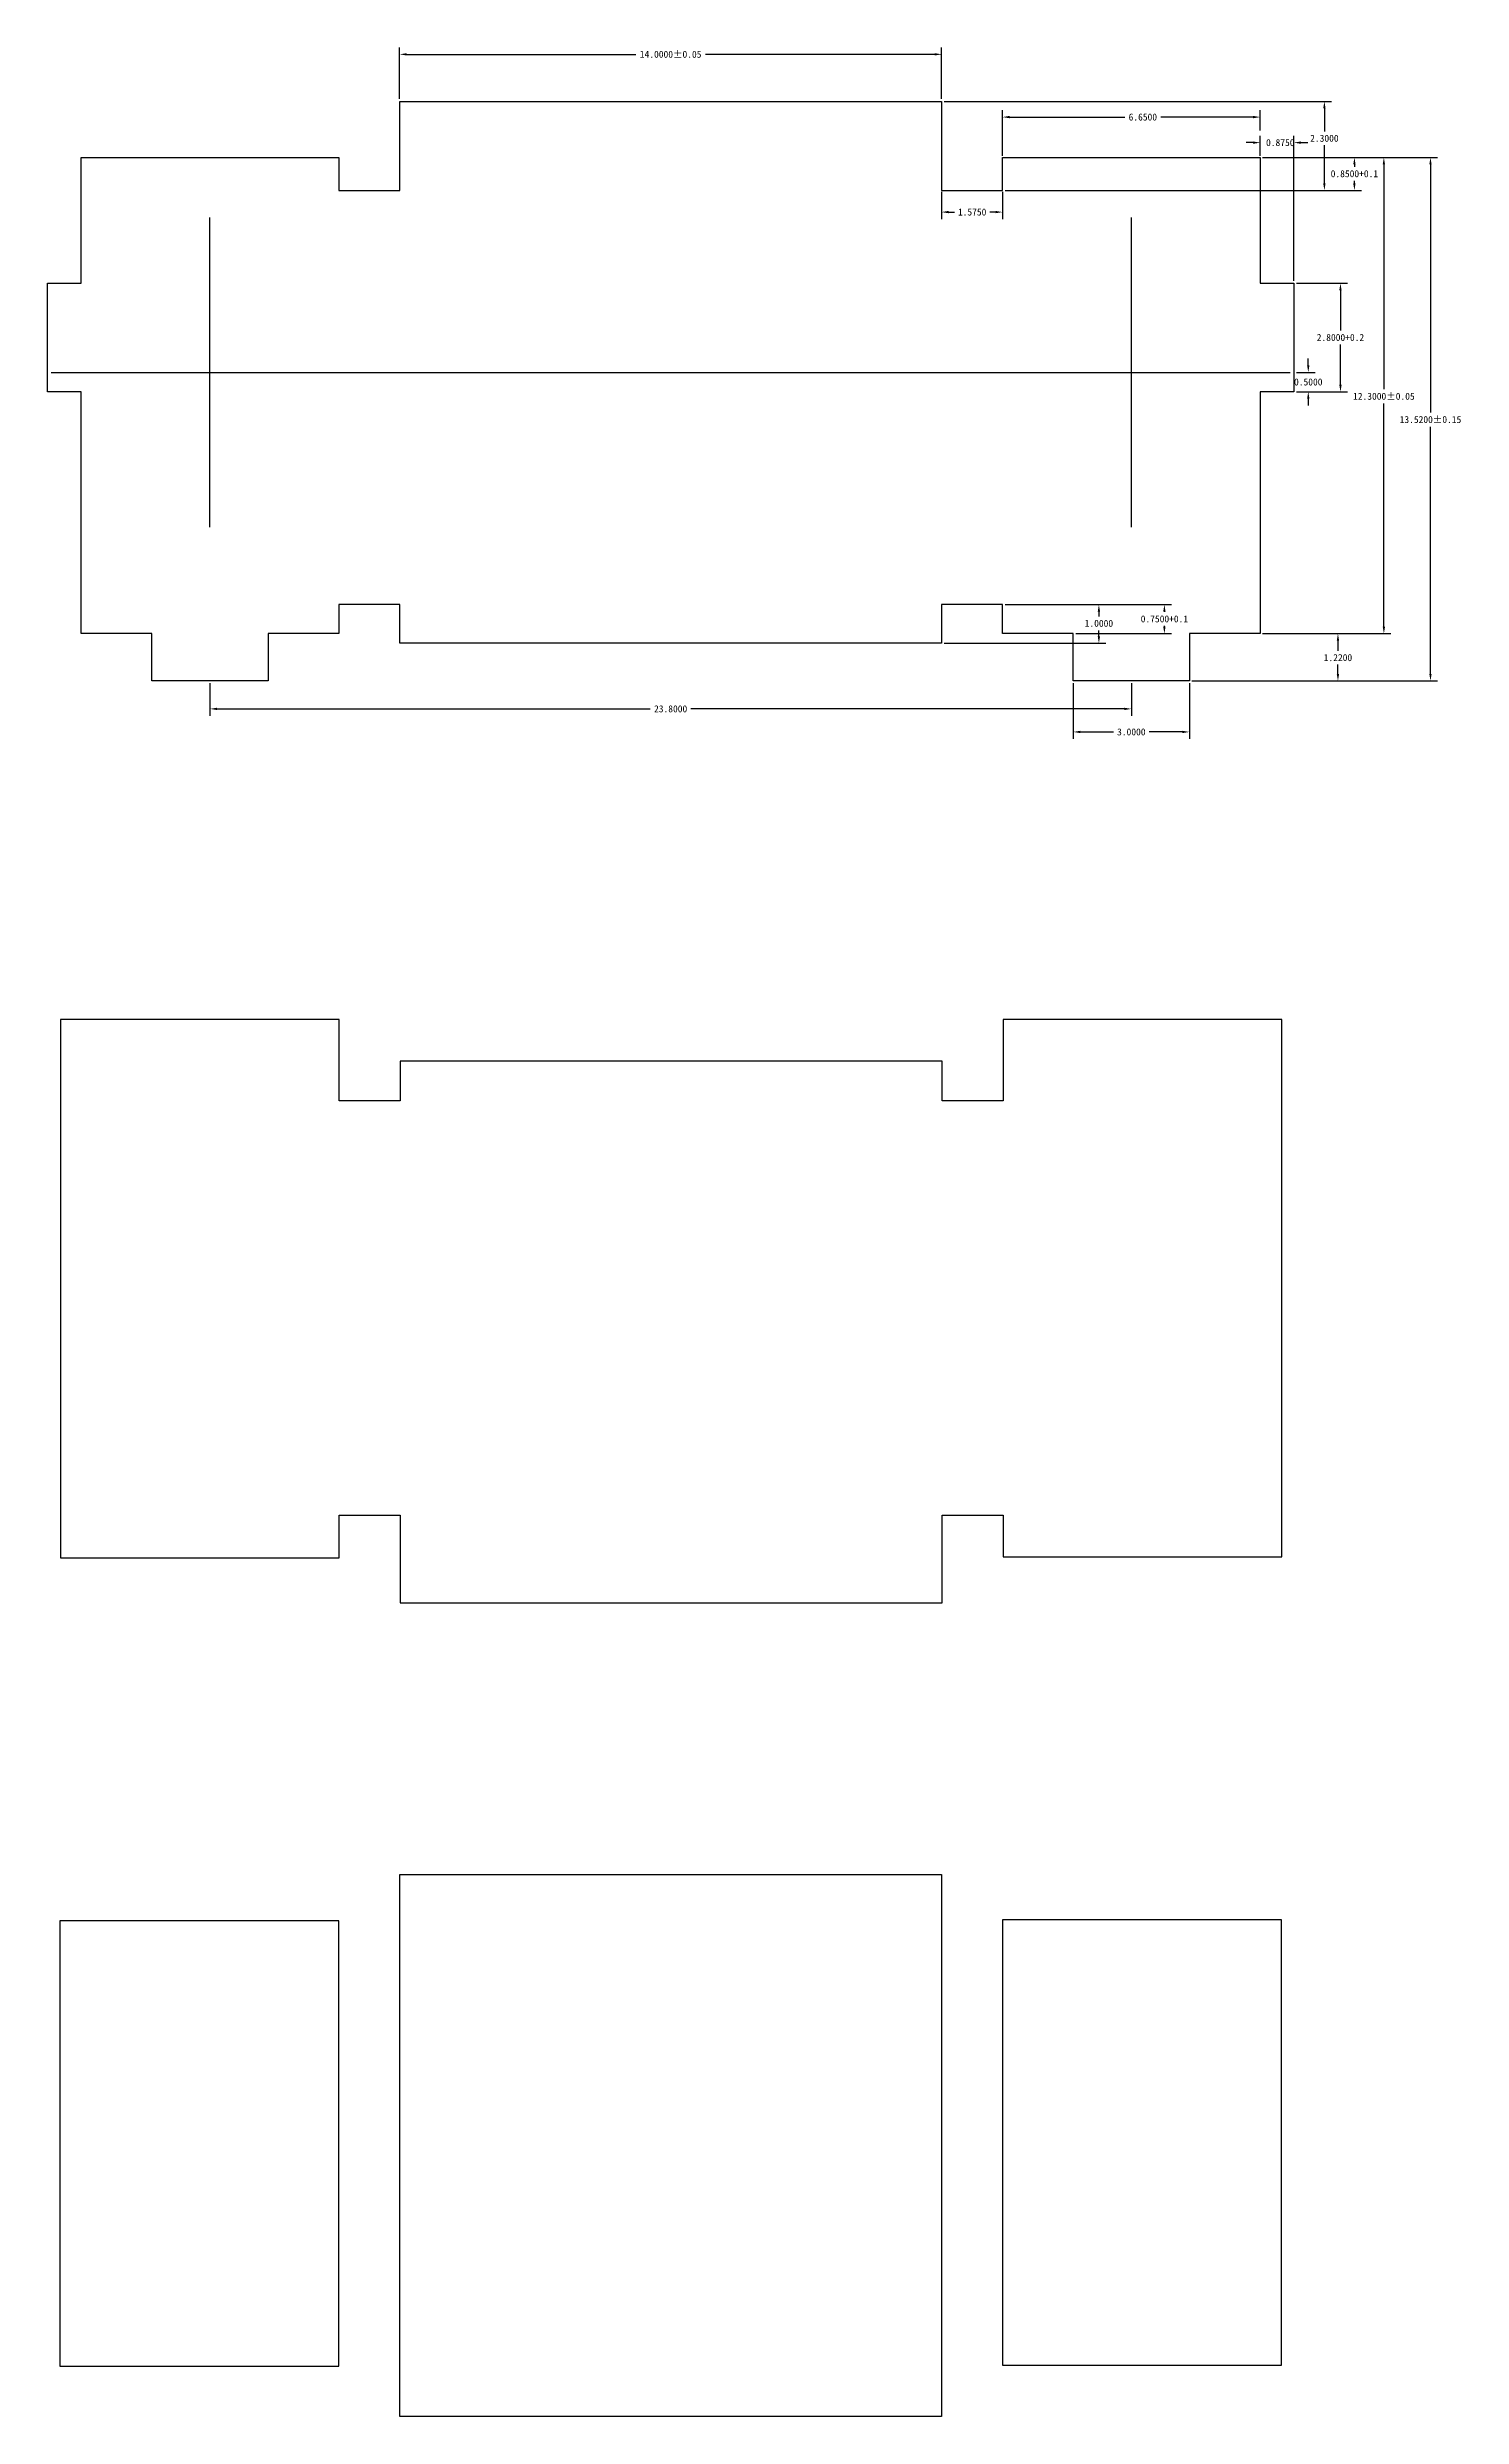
# Model space of a CAD drawing. Header units: millimetres. Extents: x 14 to 180, y 7 to 69.
# Drawn here: x 13.7 to 50.3, y 7.4 to 68.6 of the extents above; entities that cross this region are included whole.
import ezdxf

# ---------------------------------------------------------------- set-up
doc = ezdxf.new("R2010")
doc.units = ezdxf.units.MM
doc.styles.get("Standard").update_dxf_attribs({"font": ''})
doc.styles.get('Standard').set_extended_font_data('SimSun')
doc.dimstyles.get("Standard").update_dxf_attribs({"dimtxt": 0.18, "dimasz": 0.18, "dimexe": 0.18, "dimexo": 0.0625, "dimgap": 0.09, "dimtad": 0, "dimtih": 1, "dimtoh": 1, "dimdec": 4, "dimzin": 0, "dimdsep": 46, "dimtxsty": 'Standard', "dimcen": 0.09, "dimadec": 0, "dimazin": 0, "dimtfac": 1, "dimtdec": 4, "dimtofl": 0, "dimtmove": 0, "dimatfit": 3, "dimfxl": 0, "dimtolj": 1, "dimtzin": 0, "dimarcsym": 0})

# ---------------------------------------------------------------- blocks, each defined once
blk = doc.blocks.new('*D21')
at = {"color": 0, "linetype": 'Continuous', "lineweight": -2, "transparency": 16777216}
for p, q in [((22.823, 67.231), (22.823, 68.564)), ((36.823, 67.231), (36.823, 68.564)), ((23.003, 68.384), (28.924, 68.384)), ((36.643, 68.384), (30.723, 68.384))]:
    blk.add_line(p, q, dxfattribs=at)
at = {"color": 0, "linetype": 'Continuous', "transparency": 16777216}
for points in [[(23.003, 68.414), (23.003, 68.354), (22.823, 68.384)], [(36.643, 68.414), (36.643, 68.354), (36.823, 68.384)]]:
    blk.add_solid(points, dxfattribs=at)
at = {"layer": 'Defpoints', "color": 0, "linetype": 'Continuous', "transparency": 16777216}
for p in [(36.823, 68.384), (22.823, 67.169), (36.823, 67.169)]:
    blk.add_point(p, dxfattribs=at)
at = {"color": 0, "linetype": 'Continuous', "transparency": 16777216, "insert": (29.823, 68.384), "char_height": 0.18, "width": 1.1357, "attachment_point": 5}
blk.add_mtext('\\A1;14.0000±0.05', dxfattribs=at)
blk = doc.blocks.new('*D22')
at = {"color": 0, "linetype": 'Continuous', "lineweight": -2, "transparency": 16777216}
for p, q in [((45.986, 62.469), (47.305, 62.469)), ((47.125, 62.289), (47.125, 61.249)), ((47.125, 59.849), (47.125, 60.889)), ((45.986, 59.669), (47.305, 59.669))]:
    blk.add_line(p, q, dxfattribs=at)
at = {"color": 0, "linetype": 'Continuous', "transparency": 16777216}
for points in [[(47.095, 62.289), (47.155, 62.289), (47.125, 62.469)], [(47.095, 59.849), (47.155, 59.849), (47.125, 59.669)]]:
    blk.add_solid(points, dxfattribs=at)
at = {"layer": 'Defpoints', "color": 0, "linetype": 'Continuous', "transparency": 16777216}
for p in [(45.923, 62.469), (45.923, 59.669), (47.125, 59.669)]:
    blk.add_point(p, dxfattribs=at)
at = {"color": 0, "linetype": 'Continuous', "transparency": 16777216, "insert": (47.125, 61.069), "char_height": 0.18, "attachment_point": 5}
blk.add_mtext('\\A1;2.8000+0.2', dxfattribs=at)
blk = doc.blocks.new('*D23')
at = {"color": 0, "linetype": 'Continuous', "lineweight": -2, "transparency": 16777216}
for p, q in [((45.111, 65.719), (48.426, 65.719)), ((48.246, 65.539), (48.246, 59.735)), ((48.246, 53.599), (48.246, 59.362)), ((45.111, 53.419), (48.426, 53.419))]:
    blk.add_line(p, q, dxfattribs=at)
at = {"color": 0, "linetype": 'Continuous', "transparency": 16777216}
for points in [[(48.216, 65.539), (48.276, 65.539), (48.246, 65.719)], [(48.216, 53.599), (48.276, 53.599), (48.246, 53.419)]]:
    blk.add_solid(points, dxfattribs=at)
at = {"layer": 'Defpoints', "color": 0, "linetype": 'Continuous', "transparency": 16777216}
for p in [(45.048, 65.719), (45.048, 53.419), (48.246, 53.419)]:
    blk.add_point(p, dxfattribs=at)
at = {"color": 0, "linetype": 'Continuous', "transparency": 16777216, "insert": (48.246, 59.549), "char_height": 0.18, "attachment_point": 5}
blk.add_mtext('\\A1;12.3000±0.05', dxfattribs=at)
blk = doc.blocks.new('*D24')
at = {"color": 0, "linetype": 'Continuous', "lineweight": -2, "transparency": 16777216}
for p, q in [((38.398, 65.761), (38.398, 66.943)), ((38.578, 66.763), (41.559, 66.763)), ((44.868, 66.763), (42.482, 66.763)), ((45.048, 66.415), (45.048, 66.943))]:
    blk.add_line(p, q, dxfattribs=at)
at = {"color": 0, "linetype": 'Continuous', "transparency": 16777216}
for points in [[(38.578, 66.793), (38.578, 66.733), (38.398, 66.763)], [(44.868, 66.793), (44.868, 66.733), (45.048, 66.763)]]:
    blk.add_solid(points, dxfattribs=at)
at = {"layer": 'Defpoints', "color": 0, "linetype": 'Continuous', "transparency": 16777216}
for p in [(45.048, 66.763), (45.048, 66.352), (38.398, 65.699)]:
    blk.add_point(p, dxfattribs=at)
at = {"color": 0, "linetype": 'Continuous', "transparency": 16777216, "insert": (42.02, 66.763), "char_height": 0.18, "attachment_point": 5}
blk.add_mtext('\\A1;6.6500', dxfattribs=at)
blk = doc.blocks.new('*D25')
at = {"color": 0, "linetype": 'Continuous', "lineweight": -2, "transparency": 16777216}
for p, q in [((36.823, 64.836), (36.823, 64.129)), ((37.003, 64.309), (37.158, 64.309)), ((38.218, 64.309), (38.064, 64.309)), ((38.398, 64.836), (38.398, 64.129))]:
    blk.add_line(p, q, dxfattribs=at)
at = {"color": 0, "linetype": 'Continuous', "transparency": 16777216}
for points in [[(37.003, 64.339), (37.003, 64.279), (36.823, 64.309)], [(38.218, 64.339), (38.218, 64.279), (38.398, 64.309)]]:
    blk.add_solid(points, dxfattribs=at)
at = {"layer": 'Defpoints', "color": 0, "linetype": 'Continuous', "transparency": 16777216}
for p in [(36.823, 64.899), (38.398, 64.899), (38.398, 64.309)]:
    blk.add_point(p, dxfattribs=at)
at = {"color": 0, "linetype": 'Continuous', "transparency": 16777216, "insert": (37.611, 64.309), "char_height": 0.18, "attachment_point": 5}
blk.add_mtext('\\A1;1.5750', dxfattribs=at)
blk = doc.blocks.new('*D26')
at = {"color": 0, "linetype": 'Continuous', "lineweight": -2, "transparency": 16777216}
for p, q in [((45.111, 65.719), (49.63, 65.719)), ((49.45, 65.539), (49.45, 59.135)), ((49.45, 52.379), (49.45, 58.762)), ((43.286, 52.199), (49.63, 52.199))]:
    blk.add_line(p, q, dxfattribs=at)
at = {"color": 0, "linetype": 'Continuous', "transparency": 16777216}
for points in [[(49.42, 65.539), (49.48, 65.539), (49.45, 65.719)], [(49.42, 52.379), (49.48, 52.379), (49.45, 52.199)]]:
    blk.add_solid(points, dxfattribs=at)
at = {"layer": 'Defpoints', "color": 0, "linetype": 'Continuous', "transparency": 16777216}
for p in [(45.048, 65.719), (43.223, 52.199), (49.45, 52.199)]:
    blk.add_point(p, dxfattribs=at)
at = {"color": 0, "linetype": 'Continuous', "transparency": 16777216, "insert": (49.45, 58.949), "char_height": 0.18, "attachment_point": 5}
blk.add_mtext('\\A1;13.5200±0.15', dxfattribs=at)
blk = doc.blocks.new('*D27')
at = {"color": 0, "linetype": 'Continuous', "lineweight": -2, "transparency": 16777216}
for p, q in [((45.111, 53.419), (47.24, 53.419)), ((47.06, 53.239), (47.06, 52.979)), ((43.286, 52.199), (47.24, 52.199)), ((47.06, 52.379), (47.06, 52.619))]:
    blk.add_line(p, q, dxfattribs=at)
at = {"color": 0, "linetype": 'Continuous', "transparency": 16777216}
for points in [[(47.03, 53.239), (47.09, 53.239), (47.06, 53.419)], [(47.03, 52.379), (47.09, 52.379), (47.06, 52.199)]]:
    blk.add_solid(points, dxfattribs=at)
at = {"layer": 'Defpoints', "color": 0, "linetype": 'Continuous', "transparency": 16777216}
for p in [(45.048, 53.419), (43.223, 52.199), (47.06, 52.199)]:
    blk.add_point(p, dxfattribs=at)
at = {"color": 0, "linetype": 'Continuous', "transparency": 16777216, "insert": (47.06, 52.799), "char_height": 0.18, "attachment_point": 5}
blk.add_mtext('\\A1;1.2200', dxfattribs=at)
blk = doc.blocks.new('*D28')
at = {"color": 0, "linetype": 'Continuous', "lineweight": -2, "transparency": 16777216}
for p, q in [((17.923, 52.136), (17.923, 51.296)), ((41.723, 52.136), (41.723, 51.296)), ((18.103, 51.476), (29.298, 51.476)), ((41.543, 51.476), (30.348, 51.476))]:
    blk.add_line(p, q, dxfattribs=at)
at = {"color": 0, "linetype": 'Continuous', "transparency": 16777216}
for points in [[(18.103, 51.506), (18.103, 51.446), (17.923, 51.476)], [(41.543, 51.506), (41.543, 51.446), (41.723, 51.476)]]:
    blk.add_solid(points, dxfattribs=at)
at = {"layer": 'Defpoints', "color": 0, "linetype": 'Continuous', "transparency": 16777216}
for p in [(17.923, 52.199), (41.723, 52.199), (41.723, 51.476)]:
    blk.add_point(p, dxfattribs=at)
at = {"color": 0, "linetype": 'Continuous', "transparency": 16777216, "insert": (29.823, 51.476), "char_height": 0.18, "attachment_point": 5}
blk.add_mtext('\\A1;23.8000', dxfattribs=at)
blk = doc.blocks.new('*D29')
at = {"color": 0, "linetype": 'Continuous', "lineweight": -2, "transparency": 16777216}
for p, q in [((44.868, 66.103), (44.688, 66.103)), ((45.048, 65.761), (45.048, 66.283)), ((45.923, 62.531), (45.923, 66.283)), ((46.103, 66.103), (46.283, 66.103))]:
    blk.add_line(p, q, dxfattribs=at)
at = {"color": 0, "linetype": 'Continuous', "transparency": 16777216}
for points in [[(44.868, 66.133), (44.868, 66.073), (45.048, 66.103)], [(46.103, 66.133), (46.103, 66.073), (45.923, 66.103)]]:
    blk.add_solid(points, dxfattribs=at)
at = {"layer": 'Defpoints', "color": 0, "linetype": 'Continuous', "transparency": 16777216}
for p in [(45.923, 66.103), (45.048, 65.699), (45.923, 62.469)]:
    blk.add_point(p, dxfattribs=at)
at = {"color": 0, "linetype": 'Continuous', "transparency": 16777216, "insert": (45.571, 66.103), "char_height": 0.18, "attachment_point": 5}
blk.add_mtext('\\A1;0.8750', dxfattribs=at)
blk = doc.blocks.new('*D30')
at = {"color": 0, "linetype": 'Continuous', "lineweight": -2, "transparency": 16777216}
for p, q in [((45.986, 60.169), (46.473, 60.169)), ((46.293, 60.349), (46.293, 60.529)), ((45.986, 59.669), (46.473, 59.669)), ((46.293, 59.489), (46.293, 59.309))]:
    blk.add_line(p, q, dxfattribs=at)
at = {"color": 0, "linetype": 'Continuous', "transparency": 16777216}
for points in [[(46.263, 60.349), (46.323, 60.349), (46.293, 60.169)], [(46.263, 59.489), (46.323, 59.489), (46.293, 59.669)]]:
    blk.add_solid(points, dxfattribs=at)
at = {"layer": 'Defpoints', "color": 0, "linetype": 'Continuous', "transparency": 16777216}
for p in [(45.923, 60.169), (45.923, 59.669), (46.293, 59.669)]:
    blk.add_point(p, dxfattribs=at)
at = {"color": 0, "linetype": 'Continuous', "transparency": 16777216, "insert": (46.293, 59.919), "char_height": 0.18, "attachment_point": 5}
blk.add_mtext('\\A1;0.5000', dxfattribs=at)
blk = doc.blocks.new('*D31')
at = {"color": 0, "linetype": 'Continuous', "lineweight": -2, "transparency": 16777216}
for p, q in [((45.111, 65.719), (47.665, 65.719)), ((47.485, 65.539), (47.485, 65.479)), ((47.485, 65.049), (47.485, 65.119)), ((45.111, 64.869), (47.665, 64.869))]:
    blk.add_line(p, q, dxfattribs=at)
at = {"color": 0, "linetype": 'Continuous', "transparency": 16777216}
for points in [[(47.455, 65.539), (47.515, 65.539), (47.485, 65.719)], [(47.455, 65.049), (47.515, 65.049), (47.485, 64.869)]]:
    blk.add_solid(points, dxfattribs=at)
at = {"layer": 'Defpoints', "color": 0, "linetype": 'Continuous', "transparency": 16777216}
for p in [(45.048, 65.719), (45.048, 64.869), (47.485, 64.869)]:
    blk.add_point(p, dxfattribs=at)
at = {"color": 0, "linetype": 'Continuous', "transparency": 16777216, "insert": (47.485, 65.299), "char_height": 0.18, "attachment_point": 5}
blk.add_mtext('\\A1;0.8500+0.1', dxfattribs=at)
blk = doc.blocks.new('*D32')
at = {"color": 0, "linetype": 'Continuous', "lineweight": -2, "transparency": 16777216}
for p, q in [((36.886, 67.169), (46.89, 67.169)), ((46.71, 66.989), (46.71, 66.394)), ((46.71, 65.049), (46.71, 66.034)), ((38.461, 64.869), (46.89, 64.869))]:
    blk.add_line(p, q, dxfattribs=at)
at = {"color": 0, "linetype": 'Continuous', "transparency": 16777216}
for points in [[(46.68, 66.989), (46.74, 66.989), (46.71, 67.169)], [(46.68, 65.049), (46.74, 65.049), (46.71, 64.869)]]:
    blk.add_solid(points, dxfattribs=at)
at = {"layer": 'Defpoints', "color": 0, "linetype": 'Continuous', "transparency": 16777216}
for p in [(36.823, 67.169), (38.398, 64.869), (46.71, 64.869)]:
    blk.add_point(p, dxfattribs=at)
at = {"color": 0, "linetype": 'Continuous', "transparency": 16777216, "insert": (46.71, 66.214), "char_height": 0.18, "attachment_point": 5}
blk.add_mtext('\\A1;2.3000', dxfattribs=at)
blk = doc.blocks.new('*D33')
at = {"color": 0, "linetype": 'Continuous', "lineweight": -2, "transparency": 16777216}
for p, q in [((38.461, 54.169), (42.757, 54.169)), ((42.577, 53.989), (42.577, 53.979)), ((40.286, 53.419), (42.757, 53.419)), ((42.577, 53.599), (42.577, 53.619))]:
    blk.add_line(p, q, dxfattribs=at)
at = {"color": 0, "linetype": 'Continuous', "transparency": 16777216}
for points in [[(42.547, 53.989), (42.607, 53.989), (42.577, 54.169)], [(42.547, 53.599), (42.607, 53.599), (42.577, 53.419)]]:
    blk.add_solid(points, dxfattribs=at)
at = {"layer": 'Defpoints', "color": 0, "linetype": 'Continuous', "transparency": 16777216}
for p in [(38.398, 54.169), (40.223, 53.419), (42.577, 53.419)]:
    blk.add_point(p, dxfattribs=at)
at = {"color": 0, "linetype": 'Continuous', "transparency": 16777216, "insert": (42.577, 53.799), "char_height": 0.18, "width": 0.54857, "attachment_point": 5}
blk.add_mtext('\\A1;0.7500+0.1', dxfattribs=at)
blk = doc.blocks.new('*D34')
at = {"color": 0, "linetype": 'Continuous', "lineweight": -2, "transparency": 16777216}
for p, q in [((38.461, 54.169), (41.065, 54.169)), ((40.885, 53.989), (40.885, 53.864)), ((40.885, 53.349), (40.885, 53.504)), ((36.886, 53.169), (41.065, 53.169))]:
    blk.add_line(p, q, dxfattribs=at)
at = {"color": 0, "linetype": 'Continuous', "transparency": 16777216}
for points in [[(40.855, 53.989), (40.915, 53.989), (40.885, 54.169)], [(40.855, 53.349), (40.915, 53.349), (40.885, 53.169)]]:
    blk.add_solid(points, dxfattribs=at)
at = {"layer": 'Defpoints', "color": 0, "linetype": 'Continuous', "transparency": 16777216}
for p in [(38.398, 54.169), (36.823, 53.169), (40.885, 53.169)]:
    blk.add_point(p, dxfattribs=at)
at = {"color": 0, "linetype": 'Continuous', "transparency": 16777216, "insert": (40.885, 53.684), "char_height": 0.18, "attachment_point": 5}
blk.add_mtext('\\A1;1.0000', dxfattribs=at)
blk = doc.blocks.new('*D35')
at = {"color": 0, "linetype": 'Continuous', "lineweight": -2, "transparency": 16777216}
for p, q in [((40.223, 52.136), (40.223, 50.7)), ((43.223, 52.136), (43.223, 50.7)), ((40.403, 50.88), (41.263, 50.88)), ((43.043, 50.88), (42.183, 50.88))]:
    blk.add_line(p, q, dxfattribs=at)
at = {"color": 0, "linetype": 'Continuous', "transparency": 16777216}
for points in [[(40.403, 50.91), (40.403, 50.85), (40.223, 50.88)], [(43.043, 50.91), (43.043, 50.85), (43.223, 50.88)]]:
    blk.add_solid(points, dxfattribs=at)
at = {"layer": 'Defpoints', "color": 0, "linetype": 'Continuous', "transparency": 16777216}
for p in [(40.223, 52.199), (43.223, 52.199), (43.223, 50.88)]:
    blk.add_point(p, dxfattribs=at)
at = {"color": 0, "linetype": 'Continuous', "transparency": 16777216, "insert": (41.723, 50.88), "char_height": 0.18, "attachment_point": 5}
blk.add_mtext('\\A1;3.0000', dxfattribs=at)

msp = doc.modelspace()

# ---------------------------------------------------------------- linework, layer by layer
at = {"color": 1, "linetype": 'Continuous'}
for p, q in [((17.92344, 56.16897), (17.92344, 64.16897)), ((41.72344, 56.16897), (41.72344, 64.16897)), ((13.82344, 60.16897), (45.82344, 60.16897))]:
    msp.add_line(p, q, dxfattribs=at)
at = {"color": 0, "linetype": 'Continuous'}
msp.add_lwpolyline([(13.72344, 62.46897), (14.59844, 62.46897), (14.59844, 65.71897), (21.24844, 65.71897), (21.24844, 64.86897), (22.82344, 64.86897), (22.82344, 67.16897), (36.82344, 67.16897), (36.82344, 64.86897), (38.39844, 64.86897), (38.39844, 65.71897), (45.04844, 65.71897), (45.04844, 62.46897), (45.92344, 62.46897), (45.92344, 59.66897), (45.04844, 59.66897), (45.04844, 53.41897), (43.22344, 53.41897), (43.22344, 52.19897), (40.22344, 52.19897), (40.22344, 53.41897), (38.39844, 53.41897), (38.39844, 54.16897), (36.82344, 54.16897), (36.82344, 53.16897), (22.82344, 53.16897), (22.82344, 54.16897), (21.24844, 54.16897), (21.24844, 53.41897), (19.42344, 53.41897), (19.42344, 52.19897), (16.42344, 52.19897), (16.42344, 53.41897), (14.59844, 53.41897), (14.59844, 59.66897), (13.72344, 59.66897)], close=True, dxfattribs=at)
at = {"linetype": 'Continuous'}
for points in [[(21.25855, 43.44946), (14.05855, 43.44946), (14.05855, 29.54946), (21.25855, 29.54946), (21.25855, 30.64946), (22.83355, 30.64946), (22.83355, 28.37946), (36.83355, 28.37946), (36.83355, 30.64946), (38.40855, 30.64946), (38.40855, 29.57422), (45.60855, 29.57422), (45.60855, 43.44946), (38.40855, 43.44946), (38.40855, 41.34946), (36.83355, 41.34946), (36.83355, 42.37946), (22.83355, 42.37946), (22.83355, 41.34946), (21.25855, 41.34946)], [(22.82344, 21.36129), (36.82344, 21.36129), (36.82344, 7.36129), (22.82344, 7.36129)], [(14.04844, 8.66652), (21.24844, 8.66652), (21.24844, 20.16652), (14.04844, 20.16652)], [(38.39844, 8.69129), (45.59844, 8.69129), (45.59844, 20.19129), (38.39844, 20.19129)]]:
    msp.add_lwpolyline(points, close=True, dxfattribs=at)

# ---------------------------------------------------------------- dimensions: what is measured, and where the dimension line sits
at = {"color": 1, "linetype": 'Continuous'}
dim = msp.add_linear_dim(base=(36.82344, 68.38357), p1=(22.82344, 67.16897), p2=(36.82344, 67.16897), text='<>±0.05', dimstyle='Standard', dxfattribs=at)
dim.commit()
dim.dimension.update_dxf_attribs({"geometry": '*D21', "text_midpoint": (29.82344, 68.38357)})
for base, p1, p2, picture, middle in [((46.71027, 64.86897), (36.82344, 67.16897), (38.39844, 64.86897), '*D32', (46.71027, 66.21397)), ((46.29345, 59.66897), (45.92344, 60.16897), (45.92344, 59.66897), '*D30', (46.29345, 59.91897)), ((40.88546, 53.16897), (38.39844, 54.16897), (36.82344, 53.16897), '*D34', (40.88546, 53.68397)), ((47.05957, 52.19897), (45.04844, 53.41897), (43.22344, 52.19897), '*D27', (47.05957, 52.79897))]:
    dim = msp.add_linear_dim(base=base, p1=p1, p2=p2, angle=90, dimstyle='Standard', dxfattribs=at)
    dim.commit()
    dim.dimension.update_dxf_attribs({"geometry": picture, "text_midpoint": middle, "dimtype": 160})
for base, p1, p2, picture, middle in [((45.04844, 66.76346), (38.39844, 65.69897), (45.04844, 66.35247), '*D24', (42.02026, 66.76346)), ((45.92344, 66.10251), (45.04844, 65.69897), (45.92344, 62.46897), '*D29', (45.57134, 66.10251)), ((38.39844, 64.30932), (36.82344, 64.89897), (38.39844, 64.89897), '*D25', (37.61094, 64.30932)), ((41.72344, 51.4759), (17.92344, 52.19897), (41.72344, 52.19897), '*D28', (29.82344, 51.4759)), ((43.22344, 50.87961), (40.22344, 52.19897), (43.22344, 52.19897), '*D35', (41.72344, 50.87961))]:
    dim = msp.add_linear_dim(base=base, p1=p1, p2=p2, dimstyle='Standard', dxfattribs=at)
    dim.commit()
    dim.dimension.update_dxf_attribs({"geometry": picture, "text_midpoint": middle, "dimtype": 160})
for base, p1, p2, text, picture, middle in [((49.44998, 52.19897), (45.04844, 65.71897), (43.22344, 52.19897), '<>±0.15', '*D26', (49.44998, 58.94897)), ((48.24598, 53.41897), (45.04844, 65.71897), (45.04844, 53.41897), '<>±0.05', '*D23', (48.24598, 59.54897)), ((47.4852, 64.86897), (45.04844, 65.71897), (45.04844, 64.86897), '<>+0.1', '*D31', (47.4852, 65.29897)), ((47.1246, 59.66897), (45.92344, 62.46897), (45.92344, 59.66897), '<>+0.2', '*D22', (47.1246, 61.06897)), ((42.57703, 53.41897), (38.39844, 54.16897), (40.22344, 53.41897), '<>+0.1', '*D33', (42.57703, 53.79897))]:
    dim = msp.add_linear_dim(base=base, p1=p1, p2=p2, angle=90, text=text, dimstyle='Standard', dxfattribs=at)
    dim.commit()
    dim.dimension.update_dxf_attribs({"geometry": picture, "text_midpoint": middle, "dimtype": 160})

doc.saveas('drawing.dxf')
